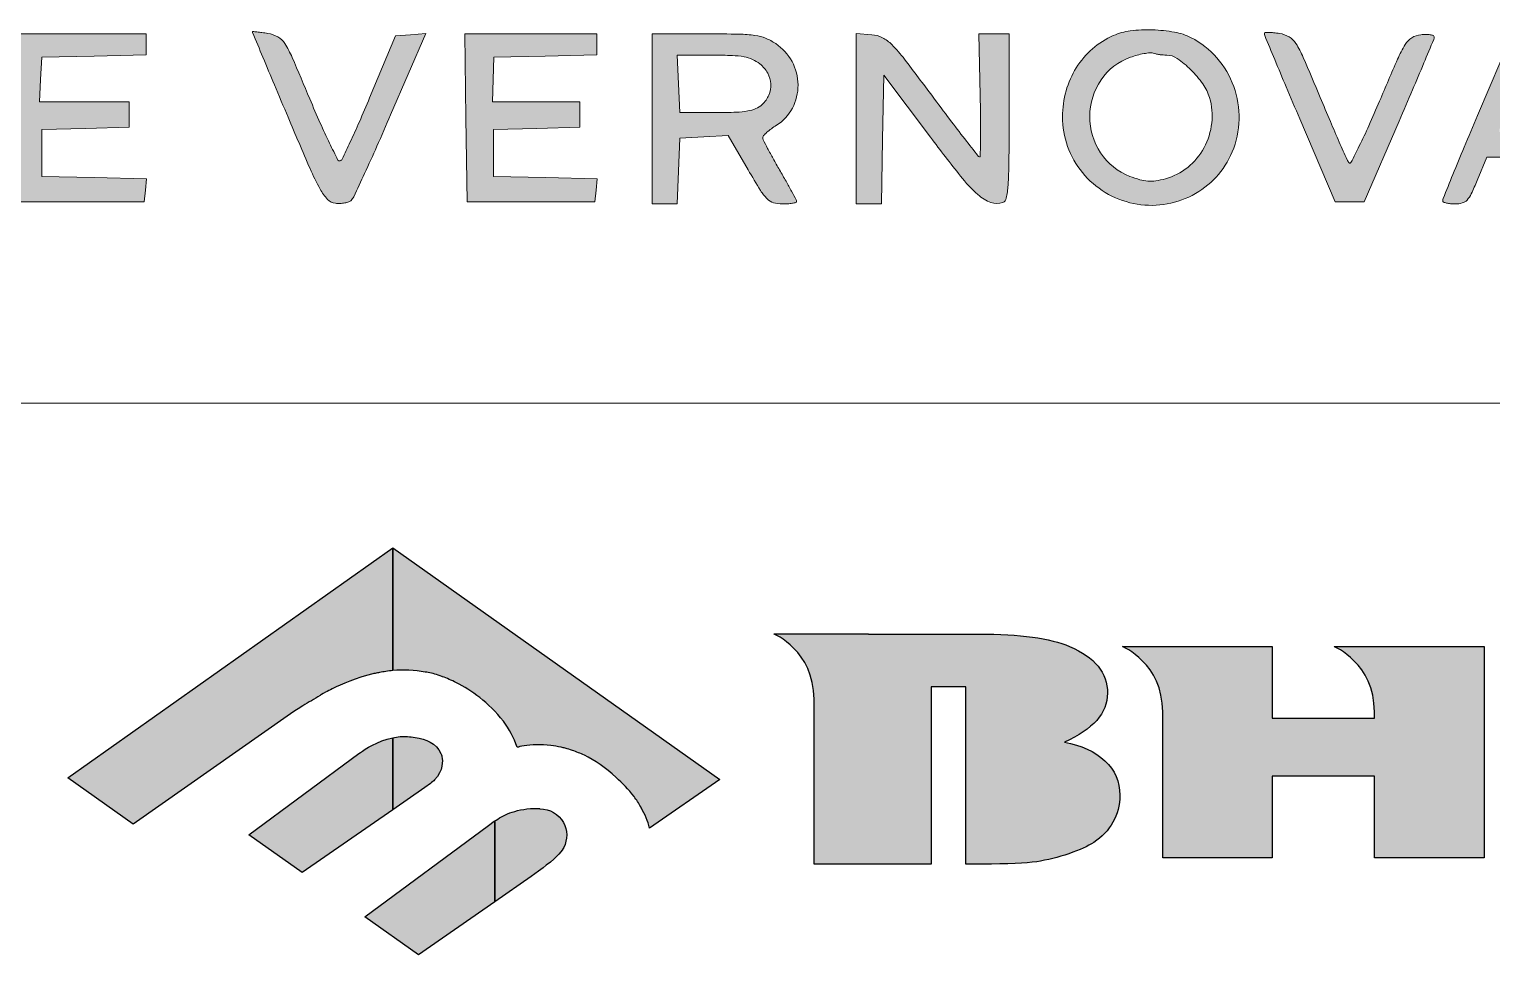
# Model space of a CAD drawing. Extents: x 0 to 841, y 0 to 594.
# Drawn here: x 715.83 to 750.8, y 64.28 to 86.4 of the extents above; entities that cross this region are included whole.
import ezdxf

# ---------------------------------------------------------------- set-up
doc = ezdxf.new("R2010")
doc.units = 0
doc.header["$LTSCALE"] = 5
doc.header["$MEASUREMENT"] = 0
doc.layers.get('0').update_dxf_attribs({"lineweight": 9})
for name, color, linetype, lineweight in [('42', 7, 'Continuous', 9), ('Border', 7, 'Continuous', 0), ('title', 7, 'Continuous', 0)]:
    doc.layers.add(name, color=color, linetype=linetype, lineweight=lineweight)
doc.layers.add('doro', color=4, linetype='Continuous')
doc.layers.add('Layer 1', color=7, linetype='Continuous')

# ---------------------------------------------------------------- blocks, each defined once
blk = doc.blocks.new('ge logo')
at = {"layer": 'title'}
h = blk.add_hatch(color=256, dxfattribs=at)
h.dxf.hatch_style = 1
h.paths.add_polyline_path([(348.791, 39.875), (347.771, 39.907), (347.771, 39.572), (348.438, 39.572), (348.405, 39.048, 0.055508), (348.115, 38.977, -0.287107), (347.274, 39.155, -1.033049), (348.496, 40.342), (348.669, 40.563, 0.28308), (348.635, 40.643, 0.169644), (347.769, 40.897, 0.146962), (347.081, 40.652, 0.153896), (346.764, 40.219, 0.12739), (346.707, 39.428, 0.212765), (347.105, 38.848, 0.306185), (348.822, 38.922)])
h.paths.add_polyline_path([(349.859, 39.958), (349.876, 40.247), (349.893, 40.536), (350.568, 40.552), (351.243, 40.567), (351.243, 40.703), (351.243, 40.839), (350.388, 40.839), (349.532, 40.839), (349.547, 39.751), (349.562, 38.662), (350.389, 38.662), (351.216, 38.662), (351.233, 38.812), (351.25, 38.962), (350.571, 38.978), (349.893, 38.993), (349.893, 39.296), (349.893, 39.599), (350.458, 39.615), (351.023, 39.631), (351.023, 39.794), (351.023, 39.958), (350.441, 39.958)])
h.paths.add_polyline_path([(353.596, 38.695, 0.174698), (353.697, 38.644, 0.037105), (353.758, 38.642, 0.037985), (353.819, 38.648, 0.040818), (353.871, 38.662, 0.110987), (353.902, 38.682, 0.087356), (353.935, 38.729, 0.001357), (354.075, 39.031, 0.00357), (354.235, 39.383, 0.00235), (354.413, 39.791), (354.868, 40.845), (354.671, 40.829), (354.474, 40.812), (354.14, 40.01, -0.004324), (354.008, 39.701, -0.006819), (353.89, 39.439, -0.002488), (353.771, 39.206, -0.622081), (353.729, 39.205, -0.00315), (353.621, 39.423, -0.008876), (353.5, 39.684, -0.005389), (353.365, 39.996, 0.002668), (353.136, 40.534, 0.040442), (353.041, 40.714, 0.121142), (352.951, 40.799, 0.089812), (352.822, 40.845, 0.005166), (352.745, 40.856, 0.008716), (352.68, 40.864, 0.003068), (352.625, 40.87, 1.024276), (352.62, 40.864, 0.000035), (352.757, 40.536, 0.000573), (352.906, 40.18, 0.000348), (353.084, 39.758, 0.002277), (353.368, 39.094, 0.023522), (353.499, 38.827, 0.064051)])
h.paths.add_polyline_path([(355.389, 39.751), (355.404, 38.662), (356.231, 38.662), (357.058, 38.662), (357.075, 38.812), (357.092, 38.962), (356.42, 38.978), (355.748, 38.993), (355.747, 39.296), (355.747, 39.599), (356.306, 39.615), (356.865, 39.631), (356.865, 39.794), (356.865, 39.958), (356.3, 39.958), (355.735, 39.958), (355.742, 40.247), (355.749, 40.536), (356.417, 40.552), (357.085, 40.567), (357.085, 40.703), (357.085, 40.839), (356.23, 40.839), (355.374, 40.839)])
h.paths.add_polyline_path([(359.416, 39.656, 0.131561), (359.621, 39.877, 0.124602), (359.694, 40.177, 0.121625), (359.616, 40.481, 0.121742), (359.406, 40.713, 0.053187), (359.274, 40.783, 0.060082), (359.136, 40.82, 0.030567), (358.931, 40.836, 0.004391), (358.51, 40.839), (357.802, 40.839), (357.802, 39.737), (357.802, 38.635), (357.965, 38.635), (358.128, 38.635), (358.144, 39.062), (358.16, 39.489), (358.474, 39.506), (358.789, 39.522), (359.047, 39.079, 0.006606), (359.208, 38.809, 0.058109), (359.294, 38.701, 0.124184), (359.376, 38.652, 0.073037), (359.49, 38.635, 0.016083), (359.561, 38.637, 0.026273), (359.621, 38.644, 0.02438), (359.666, 38.654, 0.636356), (359.677, 38.674, 0.00236), (359.611, 38.8, 0.00519), (359.539, 38.929, 0.003415), (359.455, 39.076, -0.00528), (359.371, 39.224, -0.007739), (359.3, 39.356, -0.004594), (359.24, 39.481, -0.3169), (359.247, 39.522, -0.020574), (359.29, 39.564, -0.022798), (359.348, 39.61, -0.016627)])
h.paths.add_polyline_path([(359.147, 39.871, -0.060447), (359.044, 39.84, -0.035521), (358.892, 39.824, -0.008341), (358.636, 39.82), (358.16, 39.82), (358.144, 40.192), (358.127, 40.564), (358.591, 40.564, -0.009098), (358.843, 40.559, -0.03729), (358.994, 40.542, -0.059691), (359.103, 40.508, -0.060712), (359.2, 40.45, -0.097805), (359.301, 40.331, -0.115115), (359.343, 40.19, -0.117763), (359.317, 40.047, -0.105788), (359.229, 39.925, -0.079995)], flags=16)
h.paths.add_polyline_path([(361.412, 39.499, 0.006905), (361.8, 38.997, 0.04132), (362.026, 38.756, 0.094042), (362.194, 38.654, 0.183184), (362.348, 38.655, 0.260443), (362.394, 38.709, 0.027679), (362.416, 38.879, 0.016217), (362.428, 39.172, 0.002427), (362.431, 39.763), (362.431, 40.839), (362.234, 40.839), (362.037, 40.839), (362.055, 40.04, -0.003218), (362.06, 39.734, -0.005417), (362.06, 39.477, -0.001243), (362.056, 39.246, -0.295985), (362.028, 39.256, -0.000531), (361.855, 39.478, -0.003046), (361.661, 39.731, -0.001883), (361.436, 40.031, 0.00308), (361.074, 40.511, 0.031276), (360.91, 40.7, 0.080556), (360.788, 40.79, 0.0974), (360.651, 40.829), (360.447, 40.846), (360.447, 39.741), (360.447, 38.635), (360.611, 38.635), (360.775, 38.635), (360.79, 39.47), (360.805, 40.305)])
h.paths.add_polyline_path([(363.169, 40.1, 0.066369), (363.123, 39.765, 0.17437), (363.381, 39.041, 0.171549), (364.042, 38.641, 0.172451), (364.804, 38.747, 0.175859), (365.322, 39.309, 0.093036), (365.412, 39.731, 0.092753), (365.343, 40.156, 0.093252), (365.125, 40.527, 0.095224), (364.789, 40.79, 0.074577), (364.575, 40.862, 0.03718), (364.289, 40.891, 0.037173), (364.001, 40.878, 0.073618), (363.781, 40.817, 0.075141), (363.511, 40.646, 0.074397), (363.301, 40.401, 0.072589)])
h.paths.add_polyline_path([(363.622, 40.242, -0.159998), (364.002, 40.536, -0.018879), (364.092, 40.564, -0.021791), (364.179, 40.584, -0.02832), (364.278, 40.596, 0.049274), (364.331, 40.579, 0.0152), (364.378, 40.571, 0.014986), (364.428, 40.566, 0.020418), (364.473, 40.564, -0.152964), (364.611, 40.521, -0.04367), (364.786, 40.375, -0.044093), (364.942, 40.19, -0.080605), (365.028, 40.013, -0.101318), (365.057, 39.685, -0.096499), (364.957, 39.365, -0.097467), (364.745, 39.109, -0.105772), (364.457, 38.962, -0.027869), (364.332, 38.936, -0.054718), (364.23, 38.931, -0.05185), (364.127, 38.949, -0.022637), (363.994, 38.993, -0.157459), (363.617, 39.296, -0.147599), (363.476, 39.771, -0.148659)], flags=16)
h.paths.add_polyline_path([(366.657, 38.662), (366.845, 38.662), (367.033, 38.662), (367.486, 39.71, 0.001353), (367.66, 40.114, 0.002135), (367.807, 40.462, 0.000497), (367.934, 40.768, 0.090504), (367.941, 40.802, 0.323174), (367.93, 40.818, 0.049108), (367.89, 40.828, 0.039614), (367.833, 40.833, 0.023672), (367.766, 40.829, 0.119346), (367.651, 40.789, 0.111459), (367.565, 40.701, 0.036131), (367.465, 40.51, 0.002675), (367.233, 39.969, -0.005554), (367.094, 39.649, -0.00963), (366.97, 39.387, -0.004396), (366.853, 39.156, -0.121913), (366.813, 39.207, -0.00128), (366.711, 39.436, -0.00336), (366.595, 39.703, -0.002214), (366.464, 40.013, 0.002807), (366.243, 40.535, 0.040285), (366.149, 40.714, 0.118584), (366.061, 40.799, 0.092078), (365.935, 40.845, 0.015145), (365.859, 40.855, 0.025994), (365.796, 40.858, 0.02491), (365.749, 40.856, 0.731254), (365.736, 40.839, 0.000277), (365.874, 40.506, 0.001543), (366.022, 40.151, 0.000962), (366.198, 39.737)])
h.paths.add_polyline_path([(368.329, 39.37, 0.002233), (368.183, 39.018, 0.000476), (368.057, 38.707, 0.104593), (368.051, 38.676, 0.284876), (368.062, 38.66, 0.04466), (368.099, 38.647, 0.038342), (368.151, 38.638, 0.02437), (368.213, 38.635, 0.069061), (368.305, 38.648, 0.135612), (368.367, 38.686, 0.078153), (368.422, 38.766, 0.012733), (368.498, 38.938), (368.624, 39.241), (369.141, 39.241), (369.657, 39.241), (369.796, 38.938, 0.012929), (369.879, 38.767, 0.074964), (369.938, 38.686, 0.12845), (370.003, 38.648, 0.069977), (370.096, 38.635, 0.03366), (370.158, 38.639, 0.051516), (370.21, 38.652, 0.066869), (370.246, 38.67, 0.245576), (370.257, 38.692, 0.095183), (370.249, 38.734, 0.000855), (370.128, 39.035, 0.0029), (369.987, 39.381, 0.001864), (369.819, 39.781), (369.38, 40.812), (369.167, 40.828), (368.954, 40.845), (368.502, 39.781, 0.001405)])
h.paths.add_polyline_path([(368.792, 39.613), (369.141, 40.443, -0.652464), (369.171, 40.444), (369.198, 40.387), (369.537, 39.546, 0.031742), (369.475, 39.537, -0.06847), (369.229, 39.518, 0.026977), (368.922, 39.519, -0.095149), (368.829, 39.533, -0.431809)], flags=16)
for points in [[(349.547, 39.751), (349.562, 38.662), (350.389, 38.662), (351.216, 38.662), (351.233, 38.812), (351.25, 38.962), (350.571, 38.978), (349.893, 38.993), (349.893, 39.296), (349.893, 39.599), (350.458, 39.615), (351.023, 39.631), (351.023, 39.794), (351.023, 39.958), (350.441, 39.958), (349.859, 39.958), (349.876, 40.247), (349.893, 40.536), (350.568, 40.552), (351.243, 40.567), (351.243, 40.703), (351.243, 40.839), (350.388, 40.839), (349.532, 40.839)], [(355.389, 39.751), (355.404, 38.662), (356.231, 38.662), (357.058, 38.662), (357.075, 38.812), (357.092, 38.962), (356.42, 38.978), (355.748, 38.993), (355.747, 39.296), (355.747, 39.599), (356.306, 39.615), (356.865, 39.631), (356.865, 39.794), (356.865, 39.958), (356.3, 39.958), (355.735, 39.958), (355.742, 40.247), (355.749, 40.536), (356.417, 40.552), (357.085, 40.567), (357.085, 40.703), (357.085, 40.839), (356.23, 40.839), (355.374, 40.839)]]:
    blk.add_lwpolyline(points, close=True)
for points in [[(352.621, 40.866, 0.099322), (352.623, 40.857, 0.000034), (352.757, 40.536, 0.000573), (352.906, 40.18, 0.000348), (353.084, 39.758, 0.002277), (353.368, 39.094, 0.023522), (353.499, 38.827, 0.064051), (353.596, 38.695, 0.174698), (353.697, 38.644, 0.037105), (353.758, 38.642, 0.037984), (353.819, 38.648, 0.040819), (353.871, 38.662, 0.110988), (353.902, 38.682, 0.087356), (353.935, 38.729, 0.001357), (354.075, 39.031, 0.003569), (354.235, 39.383, 0.00235), (354.413, 39.791), (354.868, 40.845), (354.671, 40.829), (354.474, 40.812), (354.14, 40.01, -0.004324), (354.008, 39.701, -0.006819), (353.89, 39.439, -0.002348), (353.784, 39.216, -0.214845), (353.757, 39.193, -0.359383), (353.729, 39.205, -0.00315), (353.621, 39.423, -0.008874), (353.5, 39.684, -0.005389), (353.365, 39.996, 0.002668), (353.136, 40.534, 0.040442), (353.041, 40.714, 0.121143), (352.951, 40.799, 0.089812), (352.822, 40.845, 0.005166), (352.745, 40.856, 0.008717), (352.68, 40.864, 0.003068), (352.625, 40.87, 0.441823)], [(357.802, 39.737), (357.802, 38.635), (357.965, 38.635), (358.128, 38.635), (358.144, 39.062), (358.16, 39.489), (358.474, 39.506), (358.789, 39.522), (359.047, 39.079, 0.006606), (359.208, 38.809, 0.058109), (359.294, 38.701, 0.124184), (359.376, 38.652, 0.073037), (359.49, 38.635, 0.016083), (359.561, 38.637, 0.026273), (359.621, 38.644, 0.02438), (359.666, 38.654, 0.338034), (359.675, 38.667, 0.122053), (359.67, 38.689, 0.002091), (359.611, 38.8, 0.005191), (359.539, 38.929, 0.003415), (359.455, 39.076, -0.00528), (359.371, 39.224, -0.007741), (359.3, 39.356, -0.004176), (359.243, 39.468, -0.127291), (359.237, 39.499, -0.18269), (359.247, 39.522, -0.020573), (359.29, 39.564, -0.0228), (359.348, 39.61, -0.016627), (359.416, 39.656, 0.13156), (359.621, 39.877, 0.124603), (359.694, 40.177, 0.121625), (359.616, 40.481, 0.121755), (359.405, 40.713, 0.053173), (359.274, 40.783, 0.060084), (359.136, 40.82, 0.030567), (358.931, 40.836, 0.004391), (358.51, 40.839), (357.802, 40.839)], [(360.447, 39.741), (360.447, 38.635), (360.611, 38.635), (360.775, 38.635), (360.79, 39.47), (360.805, 40.305), (361.412, 39.499, 0.006905), (361.8, 38.997, 0.04132), (362.026, 38.756, 0.094042), (362.194, 38.654, 0.183184), (362.348, 38.655, 0.260442), (362.394, 38.709, 0.027679), (362.416, 38.879, 0.016217), (362.428, 39.172, 0.002427), (362.431, 39.763), (362.431, 40.839), (362.234, 40.839), (362.037, 40.839), (362.055, 40.04, -0.003219), (362.06, 39.734, -0.005415), (362.06, 39.477, -0.001196), (362.056, 39.254, -0.454157), (362.045, 39.245, -0.191726), (362.028, 39.256, -0.000531), (361.855, 39.478, -0.003046), (361.661, 39.731, -0.001883), (361.436, 40.031, 0.00308), (361.074, 40.511, 0.031276), (360.91, 40.7, 0.080555), (360.788, 40.79, 0.097402), (360.651, 40.829), (360.447, 40.846)], [(363.781, 40.817, 0.07514), (363.511, 40.646, 0.074396), (363.301, 40.401, 0.07259), (363.169, 40.1, 0.066368), (363.123, 39.765, 0.174371), (363.381, 39.041, 0.171549), (364.042, 38.641, 0.17245), (364.804, 38.747, 0.17586), (365.322, 39.309, 0.093036), (365.412, 39.731, 0.092753), (365.343, 40.156, 0.093245), (365.125, 40.527, 0.095232), (364.789, 40.79, 0.074577), (364.575, 40.862, 0.03718), (364.289, 40.891, 0.037173), (364.001, 40.878, 0.07362)], [(365.739, 40.845, 0.091637), (365.744, 40.82, 0.000261), (365.874, 40.506, 0.001543), (366.022, 40.152, 0.000962), (366.198, 39.737), (366.657, 38.662), (366.845, 38.662), (367.033, 38.662), (367.486, 39.71, 0.001353), (367.66, 40.114, 0.002137), (367.807, 40.462, 0.000497), (367.934, 40.768, 0.090505), (367.941, 40.802, 0.323175), (367.93, 40.818, 0.049107), (367.89, 40.828, 0.039615), (367.833, 40.833, 0.023671), (367.766, 40.829, 0.119347), (367.651, 40.789, 0.111459), (367.565, 40.701, 0.036131), (367.465, 40.51, 0.002675), (367.233, 39.969, -0.005554), (367.094, 39.649, -0.009629), (366.97, 39.387, -0.004053), (366.862, 39.173, -0.519853), (366.837, 39.17, -0.081644), (366.813, 39.207, -0.00128), (366.711, 39.436, -0.003359), (366.595, 39.703, -0.002214), (366.464, 40.013, 0.002807), (366.243, 40.535, 0.040285), (366.149, 40.714, 0.118585), (366.061, 40.799, 0.092077), (365.935, 40.845, 0.015145), (365.859, 40.855, 0.025994), (365.796, 40.858, 0.02491), (365.749, 40.856, 0.393037)], [(364.473, 40.564, -0.152964), (364.611, 40.521, -0.043671), (364.786, 40.375, -0.044092), (364.942, 40.19, -0.080604), (365.028, 40.013, -0.101318), (365.057, 39.685, -0.096499), (364.957, 39.365, -0.097467), (364.745, 39.109, -0.105773), (364.457, 38.962, -0.027868), (364.332, 38.936, -0.054719), (364.23, 38.931, -0.051849), (364.127, 38.949, -0.022637), (363.994, 38.993, -0.157452), (363.617, 39.296, -0.147606), (363.476, 39.771, -0.148659), (363.622, 40.242, -0.159999), (364.002, 40.536, -0.018879), (364.092, 40.564, -0.021791), (364.179, 40.584, -0.0215), (364.254, 40.594, -0.106353), (364.296, 40.589, 0.032282), (364.331, 40.579, 0.015198), (364.378, 40.571, 0.014989), (364.428, 40.566, 0.020417)], [(359.2, 40.45, -0.097805), (359.301, 40.331, -0.115114), (359.343, 40.19, -0.117763), (359.317, 40.047, -0.105788), (359.229, 39.925, -0.079995), (359.147, 39.871, -0.060447), (359.044, 39.84, -0.035521), (358.892, 39.824, -0.008341), (358.636, 39.82), (358.16, 39.82), (358.144, 40.192), (358.127, 40.564), (358.591, 40.564, -0.009098), (358.843, 40.559, -0.03729), (358.994, 40.542, -0.059692), (359.103, 40.508, -0.060713)]]:
    blk.add_lwpolyline(points, format="xyb", close=True)
blk.add_lwpolyline([(368.954, 40.845), (368.502, 39.781, 0.001405), (368.329, 39.37, 0.002233), (368.183, 39.018, 0.000476), (368.057, 38.707, 0.104593), (368.051, 38.676, 0.284876), (368.062, 38.66, 0.044659), (368.099, 38.647, 0.038343), (368.151, 38.638, 0.02437), (368.213, 38.635, 0.069061), (368.305, 38.648, 0.135612), (368.367, 38.686, 0.078153), (368.422, 38.766, 0.012733), (368.498, 38.938), (368.624, 39.241), (369.141, 39.241)], format="xyb")
blk = doc.blocks.new('BHI')
at = {"layer": 'Layer 1', "true_color": 0x62b635}
h = blk.add_hatch(color=85, dxfattribs=at)
h.dxf.hatch_style = 2
edge = h.paths.add_edge_path()
edge.add_spline(control_points=[(-20398.3, -93651.1), (-20398.3, -93651.1), (-20398.3, -93651.1), (-20390.4, -93649.5), (-20382.4, -93648.3), (-20374, -93647.4), (-20374, -93647.4), (-20374, -93424.8), (-20374, -93424.8), (-20374, -93424.8), (-20963.9, -93842.4), (-20963.9, -93842.4), (-20963.9, -93842.4), (-20845.3, -93926.3), (-20845.3, -93926.3), (-20845.3, -93926.3), (-20559.7, -93726), (-20559.7, -93726), (-20552.7, -93721.3), (-20545.1, -93716.4), (-20537.2, -93711.4), (-20527.2, -93705.3), (-20516.7, -93698.9), (-20505.9, -93692.8), (-20505.9, -93692.8), (-20506.1, -93692.6), (-20506.1, -93692.6), (-20506.1, -93692.6), (-20502.5, -93690.3), (-20496, -93686.8), (-20492.7, -93685), (-20488.5, -93682.8), (-20483.8, -93680.5), (-20466.6, -93671.9), (-20440.6, -93660.8), (-20410.4, -93653.5), (-20410.4, -93653.5), (-20410.4, -93653.5), (-20410.4, -93653.5), (-20407.6, -93652.8), (-20404.7, -93652.3), (-20401.8, -93651.7), (-20400.7, -93651.5), (-20399.6, -93651.3), (-20398.3, -93651.1)], knot_values=[0, 0, 0, 0, 0.0001, 0.0002, 1, 1, 1, 2, 2, 2, 3, 3, 3, 4, 4, 4, 5, 5, 5, 6, 6, 6, 7, 7, 7, 8, 8, 8, 9, 9, 9, 10, 10, 10, 11, 11, 11, 12, 12, 12, 13, 13, 13, 14, 14, 14, 14], degree=3, periodic=0)
at = {"layer": 'Layer 1', "true_color": 0x004081}
h = blk.add_hatch(color=156, dxfattribs=at)
h.dxf.hatch_style = 2
edge = h.paths.add_edge_path()
edge.add_spline(control_points=[(-19922.6, -93896.9), (-19922.6, -93896.9), (-19922.6, -93896.9), (-19916.2, -93908.4), (-19910.9, -93920.7), (-19907.7, -93933.7), (-19907.7, -93933.7), (-19779.9, -93845.2), (-19779.9, -93845.2), (-19779.9, -93845.2), (-20374, -93424.8), (-20374, -93424.8), (-20374, -93424.8), (-20374, -93647.4), (-20374, -93647.4), (-20354.8, -93645.5), (-20334.7, -93646.2), (-20314.9, -93650.2), (-20313.3, -93650.4), (-20311.5, -93650.6), (-20310, -93650.9), (-20306, -93651.7), (-20301.8, -93652.7), (-20297.8, -93653.8), (-20293.5, -93655), (-20289.2, -93656.4), (-20285.1, -93658), (-20284.6, -93658.2), (-20284.2, -93658.3), (-20283.7, -93658.5), (-20276, -93661.4), (-20267.4, -93665.1), (-20258.4, -93669.5), (-20231.4, -93683), (-20200, -93704.8), (-20173.1, -93739.4), (-20162.9, -93753.5), (-20153.9, -93769.4), (-20147.9, -93786.7), (-20143.4, -93785.4), (-20130.5, -93782.6), (-20112.2, -93782.2), (-20104.7, -93782.1), (-20096.2, -93782.4), (-20087, -93783.5), (-20081, -93784.2), (-20074.7, -93785.3), (-20068.3, -93786.7), (-20065.9, -93787.2), (-20063.3, -93787.7), (-20060.7, -93788.3), (-20056.5, -93789.5), (-20052.1, -93790.9), (-20047.8, -93792.3), (-20044.2, -93793.6), (-20040.4, -93795), (-20036.8, -93796.6), (-20033.2, -93797.9), (-20029.8, -93799.4), (-20026.1, -93801.1), (-20007.3, -93810.1), (-19987.7, -93823.3), (-19968.2, -93841.8), (-19957, -93851.5), (-19946.2, -93862.8), (-19935.9, -93876.1), (-19931.6, -93882), (-19927.4, -93888.4), (-19923.7, -93894.8), (-19923.4, -93895.5), (-19923, -93896.2), (-19922.7, -93896.8), (-19922.7, -93896.9), (-19922.7, -93896.9), (-19922.6, -93896.9)], knot_values=[0, 0, 0, 0, 0.0001, 0.0002, 1, 1, 1, 2, 2, 2, 3, 3, 3, 4, 4, 4, 5, 5, 5, 6, 6, 6, 7, 7, 7, 8, 8, 8, 9, 9, 9, 10, 10, 10, 11, 11, 11, 12, 12, 12, 13, 13, 13, 14, 14, 14, 15, 15, 15, 16, 16, 16, 17, 17, 17, 18, 18, 18, 19, 19, 19, 20, 20, 20, 21, 21, 21, 22, 22, 22, 23, 23, 23, 24, 24, 24, 24], degree=3, periodic=0)
h = blk.add_hatch(color=156, dxfattribs=at)
h.dxf.hatch_style = 2
edge = h.paths.add_edge_path()
edge.add_spline(control_points=[(-19609.1, -93699.3), (-19609.1, -93699.3), (-19609.1, -93699.3), (-19609.1, -93699.3), (-19609.1, -93998.7), (-19609.1, -93998.7), (-19609.1, -93998.7), (-19396.2, -93998.7), (-19396.2, -93998.7), (-19396.2, -93998.7), (-19396.2, -93677.1), (-19396.2, -93677.1), (-19396.2, -93677.1), (-19333.2, -93677.1), (-19333.2, -93677.1), (-19333.2, -93677.1), (-19333.2, -93998.7), (-19333.2, -93998.7), (-19333.2, -93998.7), (-19303.9, -93998.7), (-19303.9, -93998.7), (-19257.1, -93998.7), (-19224.1, -93997.2), (-19204.8, -93994.3), (-19185.5, -93991.4), (-19166, -93986.5), (-19146.2, -93979.8), (-19126.5, -93973.2), (-19111.6, -93966.3), (-19101.2, -93959.3), (-19086.2, -93949.4), (-19074.6, -93937.2), (-19066.2, -93922.7), (-19057.9, -93908.2), (-19053.7, -93891.8), (-19053.7, -93873.8), (-19053.7, -93848.9), (-19062.8, -93828), (-19081, -93811.2), (-19099.2, -93794.3), (-19123.8, -93783), (-19154.5, -93777.4), (-19102.3, -93754.2), (-19076.2, -93724.6), (-19076.2, -93688.7), (-19076.2, -93651.5), (-19099.1, -93623.2), (-19145, -93603.6), (-19180.3, -93588.6), (-19235.1, -93581.1), (-19309.7, -93581.1), (-19309.7, -93581.1), (-19510.3, -93581.1), (-19510.3, -93581.1), (-19510.3, -93581.1), (-19510.2, -93580.9), (-19510.2, -93580.9), (-19510.2, -93580.9), (-19682.1, -93580.9), (-19682.1, -93580.9), (-19682.1, -93580.9), (-19609.1, -93611.3), (-19609.1, -93699.3), (-19609.1, -93699.3), (-19609.1, -93699.3), (-19609.1, -93699.3)], knot_values=[0, 0, 0, 0, 0.0001, 0.0002, 1, 1, 1, 2, 2, 2, 3, 3, 3, 4, 4, 4, 5, 5, 5, 6, 6, 6, 7, 7, 7, 8, 8, 8, 9, 9, 9, 10, 10, 10, 11, 11, 11, 12, 12, 12, 13, 13, 13, 14, 14, 14, 15, 15, 15, 16, 16, 16, 17, 17, 17, 18, 18, 18, 19, 19, 19, 20, 20, 20, 21, 21, 21, 21], degree=3, periodic=0)
h = blk.add_hatch(color=156, dxfattribs=at)
h.dxf.hatch_style = 2
edge = h.paths.add_edge_path()
edge.add_spline(control_points=[(-18591.4, -93733.9), (-18591.4, -93733.9), (-18591.4, -93733.9), (-18591.4, -93733.9), (-18777.3, -93733.9), (-18777.3, -93733.9), (-18777.3, -93733.9), (-18777.3, -93604), (-18777.3, -93604), (-18777.3, -93604), (-18877, -93604), (-18877, -93604), (-18877, -93604), (-18877, -93603.9), (-18877, -93603.9), (-18877, -93603.9), (-19048.8, -93603.9), (-19048.8, -93603.9), (-19048.8, -93603.9), (-18975.9, -93634.3), (-18975.9, -93722.3), (-18975.9, -93722.3), (-18975.7, -93722.3), (-18975.7, -93722.3), (-18975.7, -93722.3), (-18975.7, -93987.3), (-18975.7, -93987.3), (-18975.7, -93987.3), (-18777.3, -93987.3), (-18777.3, -93987.3), (-18777.3, -93987.3), (-18777.3, -93839), (-18777.3, -93839), (-18777.3, -93839), (-18591.4, -93839), (-18591.4, -93839), (-18591.4, -93839), (-18591.4, -93987.3), (-18591.4, -93987.3), (-18591.4, -93987.3), (-18392.5, -93987.3), (-18392.5, -93987.3), (-18392.5, -93987.3), (-18392.5, -93604), (-18392.5, -93604), (-18392.5, -93604), (-18492.7, -93604), (-18492.7, -93604), (-18492.7, -93604), (-18492.6, -93603.9), (-18492.6, -93603.9), (-18492.6, -93603.9), (-18664.5, -93603.9), (-18664.5, -93603.9), (-18664.5, -93603.9), (-18591.5, -93634.3), (-18591.5, -93722.3), (-18591.5, -93722.3), (-18591.4, -93722.2), (-18591.4, -93722.2), (-18591.4, -93722.2), (-18591.4, -93733.9), (-18591.4, -93733.9)], knot_values=[0, 0, 0, 0, 0.0001, 0.0002, 1, 1, 1, 2, 2, 2, 3, 3, 3, 4, 4, 4, 5, 5, 5, 6, 6, 6, 7, 7, 7, 8, 8, 8, 9, 9, 9, 10, 10, 10, 11, 11, 11, 12, 12, 12, 13, 13, 13, 14, 14, 14, 15, 15, 15, 16, 16, 16, 17, 17, 17, 18, 18, 18, 19, 19, 19, 20, 20, 20, 20], degree=3, periodic=0)
at = {"layer": 'Layer 1', "true_color": 0x62b635}
h = blk.add_hatch(color=85, dxfattribs=at)
h.dxf.hatch_style = 2
edge = h.paths.add_edge_path()
edge.add_spline(control_points=[(-20435.6, -93798), (-20435.6, -93798), (-20435.6, -93798), (-20435.6, -93798), (-20635.4, -93945.4), (-20635.4, -93945.4), (-20635.4, -93945.4), (-20538.3, -94014.1), (-20538.3, -94014.1), (-20538.3, -94014.1), (-20374.2, -93900.3), (-20374.2, -93900.3), (-20374.2, -93900.3), (-20374.2, -93769.3), (-20374.2, -93769.3), (-20401.8, -93775.3), (-20425.1, -93790.5), (-20432.9, -93796), (-20432.9, -93796), (-20435.6, -93798), (-20435.6, -93798)], knot_values=[0, 0, 0, 0, 0.0001, 0.0002, 1, 1, 1, 2, 2, 2, 3, 3, 3, 4, 4, 4, 5, 5, 5, 6, 6, 6, 6], degree=3, periodic=0)
at = {"layer": 'Layer 1', "true_color": 0x004081}
h = blk.add_hatch(color=156, dxfattribs=at)
h.dxf.hatch_style = 2
edge = h.paths.add_edge_path()
edge.add_spline(control_points=[(-20316, -93859.9), (-20316, -93859.9), (-20316, -93859.9), (-20316, -93859.9), (-20305.4, -93852.2), (-20305.4, -93852.2), (-20302.8, -93850.1), (-20300.1, -93848), (-20298.1, -93845.9), (-20298.1, -93845.9), (-20298, -93845.8), (-20298, -93845.8), (-20282.1, -93828.7), (-20283.2, -93811.2), (-20284.7, -93803.5), (-20285.2, -93801.6), (-20285.7, -93799.6), (-20286.5, -93797.9), (-20295, -93779.3), (-20314, -93771.6), (-20333.1, -93768.7), (-20342.8, -93767.2), (-20352.4, -93767), (-20360.7, -93767.3), (-20365.3, -93767.7), (-20369.8, -93768.4), (-20374.2, -93769.3), (-20374.2, -93769.3), (-20374.2, -93900.3), (-20374.2, -93900.3), (-20374.2, -93900.3), (-20316, -93859.9), (-20316, -93859.9)], knot_values=[0, 0, 0, 0, 0.0001, 0.0002, 1, 1, 1, 2, 2, 2, 3, 3, 3, 4, 4, 4, 5, 5, 5, 6, 6, 6, 7, 7, 7, 8, 8, 8, 9, 9, 9, 10, 10, 10, 10], degree=3, periodic=0)
h = blk.add_hatch(color=156, dxfattribs=at)
h.dxf.hatch_style = 2
edge = h.paths.add_edge_path()
edge.add_spline(control_points=[(-20108.1, -93898), (-20108.1, -93898), (-20108.1, -93898), (-20108.5, -93898), (-20108.9, -93897.9), (-20109.3, -93897.9), (-20112.2, -93897.8), (-20114.9, -93897.7), (-20117.6, -93897.7), (-20135.2, -93898.2), (-20150.2, -93901.8), (-20161.5, -93905.9), (-20172.2, -93910.5), (-20181.9, -93915.8), (-20188.9, -93920.4), (-20188.9, -93920.4), (-20188.9, -94067.1), (-20188.9, -94067.1), (-20188.9, -94067.1), (-20122.5, -94021), (-20122.5, -94021), (-20122.5, -94021), (-20109.3, -94011.3), (-20109.3, -94011.3), (-20109.3, -94011.3), (-20101.1, -94005.2), (-20101.1, -94005.2), (-20101.1, -94005.2), (-20095.2, -94000.9), (-20095.2, -94000.9), (-20073.8, -93984.7), (-20066.1, -93973.5), (-20063.4, -93968.5), (-20056.5, -93953.8), (-20056.2, -93937.1), (-20064.1, -93923), (-20072.6, -93907.6), (-20088.9, -93898.9), (-20106.9, -93898.1), (-20107.2, -93898.1), (-20107.7, -93898), (-20108.1, -93898)], knot_values=[0, 0, 0, 0, 0.0001, 0.0002, 1, 1, 1, 2, 2, 2, 3, 3, 3, 4, 4, 4, 5, 5, 5, 6, 6, 6, 7, 7, 7, 8, 8, 8, 9, 9, 9, 10, 10, 10, 11, 11, 11, 12, 12, 12, 13, 13, 13, 13], degree=3, periodic=0)
at = {"layer": 'Layer 1', "true_color": 0x62b635}
h = blk.add_hatch(color=85, dxfattribs=at)
h.dxf.hatch_style = 2
edge = h.paths.add_edge_path()
edge.add_spline(control_points=[(-20200.1, -93928.5), (-20200.1, -93928.5), (-20200.1, -93928.5), (-20200.1, -93928.5), (-20425, -94094.3), (-20425, -94094.3), (-20425, -94094.3), (-20327.6, -94163.2), (-20327.6, -94163.2), (-20327.6, -94163.2), (-20188.9, -94067.1), (-20188.9, -94067.1), (-20188.9, -94067.1), (-20188.9, -93920.4), (-20188.9, -93920.4), (-20189.2, -93920.5), (-20189.5, -93920.7), (-20189.8, -93920.9), (-20189.8, -93920.9), (-20200.1, -93928.5), (-20200.1, -93928.5)], knot_values=[0, 0, 0, 0, 0.0001, 0.0002, 1, 1, 1, 2, 2, 2, 3, 3, 3, 4, 4, 4, 5, 5, 5, 6, 6, 6, 6], degree=3, periodic=0)
at = {"layer": 'Layer 1', "color": 85, "true_color": 0x62b635}
for points, knots in [([(-20559.7, -93726, 0), (-20552.7, -93721.3, 0), (-20545.1, -93716.4, 0), (-20537.2, -93711.4, 0), (-20527.2, -93705.3, 0), (-20516.7, -93698.9, 0), (-20505.9, -93692.8, 0), (-20505.9, -93692.8, 0), (-20506.1, -93692.6, 0), (-20506.1, -93692.6, 0), (-20506.1, -93692.6, 0), (-20502.5, -93690.3, 0), (-20496, -93686.8, 0), (-20492.7, -93685, 0), (-20488.5, -93682.8, 0), (-20483.8, -93680.5, 0), (-20466.6, -93671.9, 0), (-20440.6, -93660.8, 0), (-20410.4, -93653.5, 0), (-20410.4, -93653.5, 0), (-20410.4, -93653.5, 0), (-20410.4, -93653.5, 0), (-20407.6, -93652.8, 0), (-20404.7, -93652.3, 0), (-20401.8, -93651.7, 0), (-20400.7, -93651.5, 0), (-20399.6, -93651.3, 0), (-20398.3, -93651.1, 0), (-20390.4, -93649.5, 0), (-20382.4, -93648.3, 0), (-20374, -93647.4, 0), (-20374, -93647.4, 0), (-20374, -93424.8, 0), (-20374, -93424.8, 0), (-20374, -93424.8, 0), (-20963.9, -93842.4, 0), (-20963.9, -93842.4, 0), (-20963.9, -93842.4, 0), (-20845.3, -93926.3, 0), (-20845.3, -93926.3, 0), (-20845.3, -93926.3, 0), (-20559.7, -93726, 0), (-20559.7, -93726, 0)], [0, 0, 0, 0, 1, 1, 1, 2, 2, 2, 3, 3, 3, 4, 4, 4, 5, 5, 5, 6, 6, 6, 7, 7, 7, 8, 8, 8, 9, 9, 9, 10, 10, 10, 11, 11, 11, 12, 12, 12, 13, 13, 13, 14, 14, 14, 14]), ([(-20374.2, -93900.3, 0), (-20374.2, -93900.3, 0), (-20374.2, -93769.3, 0), (-20374.2, -93769.3, 0), (-20401.8, -93775.3, 0), (-20425.1, -93790.5, 0), (-20432.9, -93796, 0), (-20432.9, -93796, 0), (-20435.6, -93798, 0), (-20435.6, -93798, 0), (-20435.6, -93798, 0), (-20635.4, -93945.4, 0), (-20635.4, -93945.4, 0), (-20635.4, -93945.4, 0), (-20538.3, -94014.1, 0), (-20538.3, -94014.1, 0), (-20538.3, -94014.1, 0), (-20374.2, -93900.3, 0), (-20374.2, -93900.3, 0)], [0, 0, 0, 0, 1, 1, 1, 2, 2, 2, 3, 3, 3, 4, 4, 4, 5, 5, 5, 6, 6, 6, 6]), ([(-20188.9, -94067.1, 0), (-20188.9, -94067.1, 0), (-20188.9, -93920.4, 0), (-20188.9, -93920.4, 0), (-20189.2, -93920.5, 0), (-20189.5, -93920.7, 0), (-20189.8, -93920.9, 0), (-20189.8, -93920.9, 0), (-20200.1, -93928.5, 0), (-20200.1, -93928.5, 0), (-20200.1, -93928.5, 0), (-20425, -94094.3, 0), (-20425, -94094.3, 0), (-20425, -94094.3, 0), (-20327.6, -94163.2, 0), (-20327.6, -94163.2, 0), (-20327.6, -94163.2, 0), (-20188.9, -94067.1, 0), (-20188.9, -94067.1, 0)], [0, 0, 0, 0, 1, 1, 1, 2, 2, 2, 3, 3, 3, 4, 4, 4, 5, 5, 5, 6, 6, 6, 6])]:
    blk.add_open_spline(points, degree=3, knots=knots, dxfattribs=at)
at = {"layer": 'Layer 1', "color": 156, "true_color": 0x004081}
for points, knots in [([(-20374, -93424.8, 0), (-20374, -93424.8, 0), (-20374, -93647.4, 0), (-20374, -93647.4, 0), (-20354.8, -93645.5, 0), (-20334.7, -93646.2, 0), (-20314.9, -93650.2, 0), (-20313.3, -93650.4, 0), (-20311.5, -93650.6, 0), (-20310, -93650.9, 0), (-20306, -93651.7, 0), (-20301.8, -93652.7, 0), (-20297.8, -93653.8, 0), (-20293.5, -93655, 0), (-20289.2, -93656.4, 0), (-20285.1, -93658, 0), (-20284.6, -93658.2, 0), (-20284.2, -93658.3, 0), (-20283.7, -93658.5, 0), (-20276, -93661.4, 0), (-20267.4, -93665.1, 0), (-20258.4, -93669.5, 0), (-20231.4, -93683, 0), (-20200, -93704.8, 0), (-20173.1, -93739.4, 0), (-20162.9, -93753.5, 0), (-20153.9, -93769.4, 0), (-20147.9, -93786.7, 0), (-20143.4, -93785.4, 0), (-20130.5, -93782.6, 0), (-20112.2, -93782.2, 0), (-20104.7, -93782.1, 0), (-20096.2, -93782.4, 0), (-20087, -93783.5, 0), (-20081, -93784.2, 0), (-20074.7, -93785.3, 0), (-20068.3, -93786.7, 0), (-20065.9, -93787.2, 0), (-20063.3, -93787.7, 0), (-20060.7, -93788.3, 0), (-20056.5, -93789.5, 0), (-20052.1, -93790.9, 0), (-20047.8, -93792.3, 0), (-20044.2, -93793.6, 0), (-20040.4, -93795, 0), (-20036.8, -93796.6, 0), (-20033.2, -93797.9, 0), (-20029.8, -93799.4, 0), (-20026.1, -93801.1, 0), (-20007.3, -93810.1, 0), (-19987.7, -93823.3, 0), (-19968.2, -93841.8, 0), (-19957, -93851.5, 0), (-19946.2, -93862.8, 0), (-19935.9, -93876.1, 0), (-19931.6, -93882, 0), (-19927.4, -93888.4, 0), (-19923.7, -93894.8, 0), (-19923.4, -93895.5, 0), (-19923, -93896.2, 0), (-19922.7, -93896.8, 0), (-19922.7, -93896.9, 0), (-19922.7, -93896.9, 0), (-19922.6, -93896.9, 0), (-19916.2, -93908.4, 0), (-19910.9, -93920.7, 0), (-19907.7, -93933.7, 0), (-19907.7, -93933.7, 0), (-19779.9, -93845.2, 0), (-19779.9, -93845.2, 0), (-19779.9, -93845.2, 0), (-20374, -93424.8, 0), (-20374, -93424.8, 0)], [0, 0, 0, 0, 1, 1, 1, 2, 2, 2, 3, 3, 3, 4, 4, 4, 5, 5, 5, 6, 6, 6, 7, 7, 7, 8, 8, 8, 9, 9, 9, 10, 10, 10, 11, 11, 11, 12, 12, 12, 13, 13, 13, 14, 14, 14, 15, 15, 15, 16, 16, 16, 17, 17, 17, 18, 18, 18, 19, 19, 19, 20, 20, 20, 21, 21, 21, 22, 22, 22, 23, 23, 23, 24, 24, 24, 24]), ([(-19081, -93811.2, 0), (-19099.2, -93794.3, 0), (-19123.8, -93783, 0), (-19154.5, -93777.4, 0), (-19102.3, -93754.2, 0), (-19076.2, -93724.6, 0), (-19076.2, -93688.7, 0), (-19076.2, -93651.5, 0), (-19099.1, -93623.2, 0), (-19145, -93603.6, 0), (-19180.3, -93588.6, 0), (-19235.1, -93581.1, 0), (-19309.7, -93581.1, 0), (-19309.7, -93581.1, 0), (-19510.3, -93581.1, 0), (-19510.3, -93581.1, 0), (-19510.3, -93581.1, 0), (-19510.2, -93580.9, 0), (-19510.2, -93580.9, 0), (-19510.2, -93580.9, 0), (-19682.1, -93580.9, 0), (-19682.1, -93580.9, 0), (-19682.1, -93580.9, 0), (-19609.1, -93611.3, 0), (-19609.1, -93699.3, 0), (-19609.1, -93699.3, 0), (-19609.1, -93699.3, 0), (-19609.1, -93699.3, 0), (-19609.1, -93699.3, 0), (-19609.1, -93998.7, 0), (-19609.1, -93998.7, 0), (-19609.1, -93998.7, 0), (-19396.2, -93998.7, 0), (-19396.2, -93998.7, 0), (-19396.2, -93998.7, 0), (-19396.2, -93677.1, 0), (-19396.2, -93677.1, 0), (-19396.2, -93677.1, 0), (-19333.2, -93677.1, 0), (-19333.2, -93677.1, 0), (-19333.2, -93677.1, 0), (-19333.2, -93998.7, 0), (-19333.2, -93998.7, 0), (-19333.2, -93998.7, 0), (-19303.9, -93998.7, 0), (-19303.9, -93998.7, 0), (-19257.1, -93998.7, 0), (-19224.1, -93997.2, 0), (-19204.8, -93994.3, 0), (-19185.5, -93991.4, 0), (-19166, -93986.5, 0), (-19146.2, -93979.8, 0), (-19126.5, -93973.2, 0), (-19111.6, -93966.3, 0), (-19101.2, -93959.3, 0), (-19086.2, -93949.4, 0), (-19074.6, -93937.2, 0), (-19066.2, -93922.7, 0), (-19057.9, -93908.2, 0), (-19053.7, -93891.8, 0), (-19053.7, -93873.8, 0), (-19053.7, -93848.9, 0), (-19062.8, -93828, 0), (-19081, -93811.2, 0)], [0, 0, 0, 0, 1, 1, 1, 2, 2, 2, 3, 3, 3, 4, 4, 4, 5, 5, 5, 6, 6, 6, 7, 7, 7, 8, 8, 8, 9, 9, 9, 10, 10, 10, 11, 11, 11, 12, 12, 12, 13, 13, 13, 14, 14, 14, 15, 15, 15, 16, 16, 16, 17, 17, 17, 18, 18, 18, 19, 19, 19, 20, 20, 20, 21, 21, 21, 21]), ([(-18492.7, -93604, 0), (-18492.7, -93604, 0), (-18492.6, -93603.9, 0), (-18492.6, -93603.9, 0), (-18492.6, -93603.9, 0), (-18664.5, -93603.9, 0), (-18664.5, -93603.9, 0), (-18664.5, -93603.9, 0), (-18591.5, -93634.3, 0), (-18591.5, -93722.3, 0), (-18591.5, -93722.3, 0), (-18591.4, -93722.2, 0), (-18591.4, -93722.2, 0), (-18591.4, -93722.2, 0), (-18591.4, -93733.9, 0), (-18591.4, -93733.9, 0), (-18591.4, -93733.9, 0), (-18777.3, -93733.9, 0), (-18777.3, -93733.9, 0), (-18777.3, -93733.9, 0), (-18777.3, -93604, 0), (-18777.3, -93604, 0), (-18777.3, -93604, 0), (-18877, -93604, 0), (-18877, -93604, 0), (-18877, -93604, 0), (-18877, -93603.9, 0), (-18877, -93603.9, 0), (-18877, -93603.9, 0), (-19048.8, -93603.9, 0), (-19048.8, -93603.9, 0), (-19048.8, -93603.9, 0), (-18975.9, -93634.3, 0), (-18975.9, -93722.3, 0), (-18975.9, -93722.3, 0), (-18975.7, -93722.3, 0), (-18975.7, -93722.3, 0), (-18975.7, -93722.3, 0), (-18975.7, -93987.3, 0), (-18975.7, -93987.3, 0), (-18975.7, -93987.3, 0), (-18777.3, -93987.3, 0), (-18777.3, -93987.3, 0), (-18777.3, -93987.3, 0), (-18777.3, -93839, 0), (-18777.3, -93839, 0), (-18777.3, -93839, 0), (-18591.4, -93839, 0), (-18591.4, -93839, 0), (-18591.4, -93839, 0), (-18591.4, -93987.3, 0), (-18591.4, -93987.3, 0), (-18591.4, -93987.3, 0), (-18392.5, -93987.3, 0), (-18392.5, -93987.3, 0), (-18392.5, -93987.3, 0), (-18392.5, -93604, 0), (-18392.5, -93604, 0), (-18392.5, -93604, 0), (-18492.7, -93604, 0), (-18492.7, -93604, 0)], [0, 0, 0, 0, 1, 1, 1, 2, 2, 2, 3, 3, 3, 4, 4, 4, 5, 5, 5, 6, 6, 6, 7, 7, 7, 8, 8, 8, 9, 9, 9, 10, 10, 10, 11, 11, 11, 12, 12, 12, 13, 13, 13, 14, 14, 14, 15, 15, 15, 16, 16, 16, 17, 17, 17, 18, 18, 18, 19, 19, 19, 20, 20, 20, 20]), ([(-20286.5, -93797.9, 0), (-20295, -93779.3, 0), (-20314, -93771.6, 0), (-20333.1, -93768.7, 0), (-20342.8, -93767.2, 0), (-20352.4, -93767, 0), (-20360.7, -93767.3, 0), (-20365.3, -93767.7, 0), (-20369.8, -93768.4, 0), (-20374.2, -93769.3, 0), (-20374.2, -93769.3, 0), (-20374.2, -93900.3, 0), (-20374.2, -93900.3, 0), (-20374.2, -93900.3, 0), (-20316, -93859.9, 0), (-20316, -93859.9, 0), (-20316, -93859.9, 0), (-20305.4, -93852.2, 0), (-20305.4, -93852.2, 0), (-20302.8, -93850.1, 0), (-20300.1, -93848, 0), (-20298.1, -93845.9, 0), (-20298.1, -93845.9, 0), (-20298, -93845.8, 0), (-20298, -93845.8, 0), (-20282.1, -93828.7, 0), (-20283.2, -93811.2, 0), (-20284.7, -93803.5, 0), (-20285.2, -93801.6, 0), (-20285.7, -93799.6, 0), (-20286.5, -93797.9, 0)], [0, 0, 0, 0, 1, 1, 1, 2, 2, 2, 3, 3, 3, 4, 4, 4, 5, 5, 5, 6, 6, 6, 7, 7, 7, 8, 8, 8, 9, 9, 9, 10, 10, 10, 10]), ([(-20063.4, -93968.5, 0), (-20056.5, -93953.8, 0), (-20056.2, -93937.1, 0), (-20064.1, -93923, 0), (-20072.6, -93907.6, 0), (-20088.9, -93898.9, 0), (-20106.9, -93898.1, 0), (-20107.2, -93898.1, 0), (-20107.7, -93898, 0), (-20108.1, -93898, 0), (-20108.5, -93898, 0), (-20108.9, -93897.9, 0), (-20109.3, -93897.9, 0), (-20112.2, -93897.8, 0), (-20114.9, -93897.7, 0), (-20117.6, -93897.7, 0), (-20135.2, -93898.2, 0), (-20150.2, -93901.8, 0), (-20161.5, -93905.9, 0), (-20172.2, -93910.5, 0), (-20181.9, -93915.8, 0), (-20188.9, -93920.4, 0), (-20188.9, -93920.4, 0), (-20188.9, -94067.1, 0), (-20188.9, -94067.1, 0), (-20188.9, -94067.1, 0), (-20122.5, -94021, 0), (-20122.5, -94021, 0), (-20122.5, -94021, 0), (-20109.3, -94011.3, 0), (-20109.3, -94011.3, 0), (-20109.3, -94011.3, 0), (-20101.1, -94005.2, 0), (-20101.1, -94005.2, 0), (-20101.1, -94005.2, 0), (-20095.2, -94000.9, 0), (-20095.2, -94000.9, 0), (-20073.8, -93984.7, 0), (-20066.1, -93973.5, 0), (-20063.4, -93968.5, 0)], [0, 0, 0, 0, 1, 1, 1, 2, 2, 2, 3, 3, 3, 4, 4, 4, 5, 5, 5, 6, 6, 6, 7, 7, 7, 8, 8, 8, 9, 9, 9, 10, 10, 10, 11, 11, 11, 12, 12, 12, 13, 13, 13, 13])]:
    blk.add_open_spline(points, degree=3, knots=knots, dxfattribs=at)

msp = doc.modelspace()

# ---------------------------------------------------------------- linework, layer by layer
at = {"layer": '42', "color": 7, "linetype": 'Continuous', "lineweight": 0}
msp.add_line((677, 77.463), (827, 77.463), dxfattribs=at)

# ---------------------------------------------------------------- block references
at = {"layer": 'Border', "color": 5, "xscale": 1.844456614310275, "yscale": 1.844456614310275, "zscale": 1.844456614310275}
msp.add_blockref('ge logo', (70.773, 10.963), dxfattribs=at)
at = {"layer": 'doro', "xscale": 0.01316749766033354, "yscale": 0.01316749766033354, "zscale": 0.01316749766033354}
msp.add_blockref('BHI', (992.798, 1304.174, 0), dxfattribs=at)

doc.saveas('drawing.dxf')
